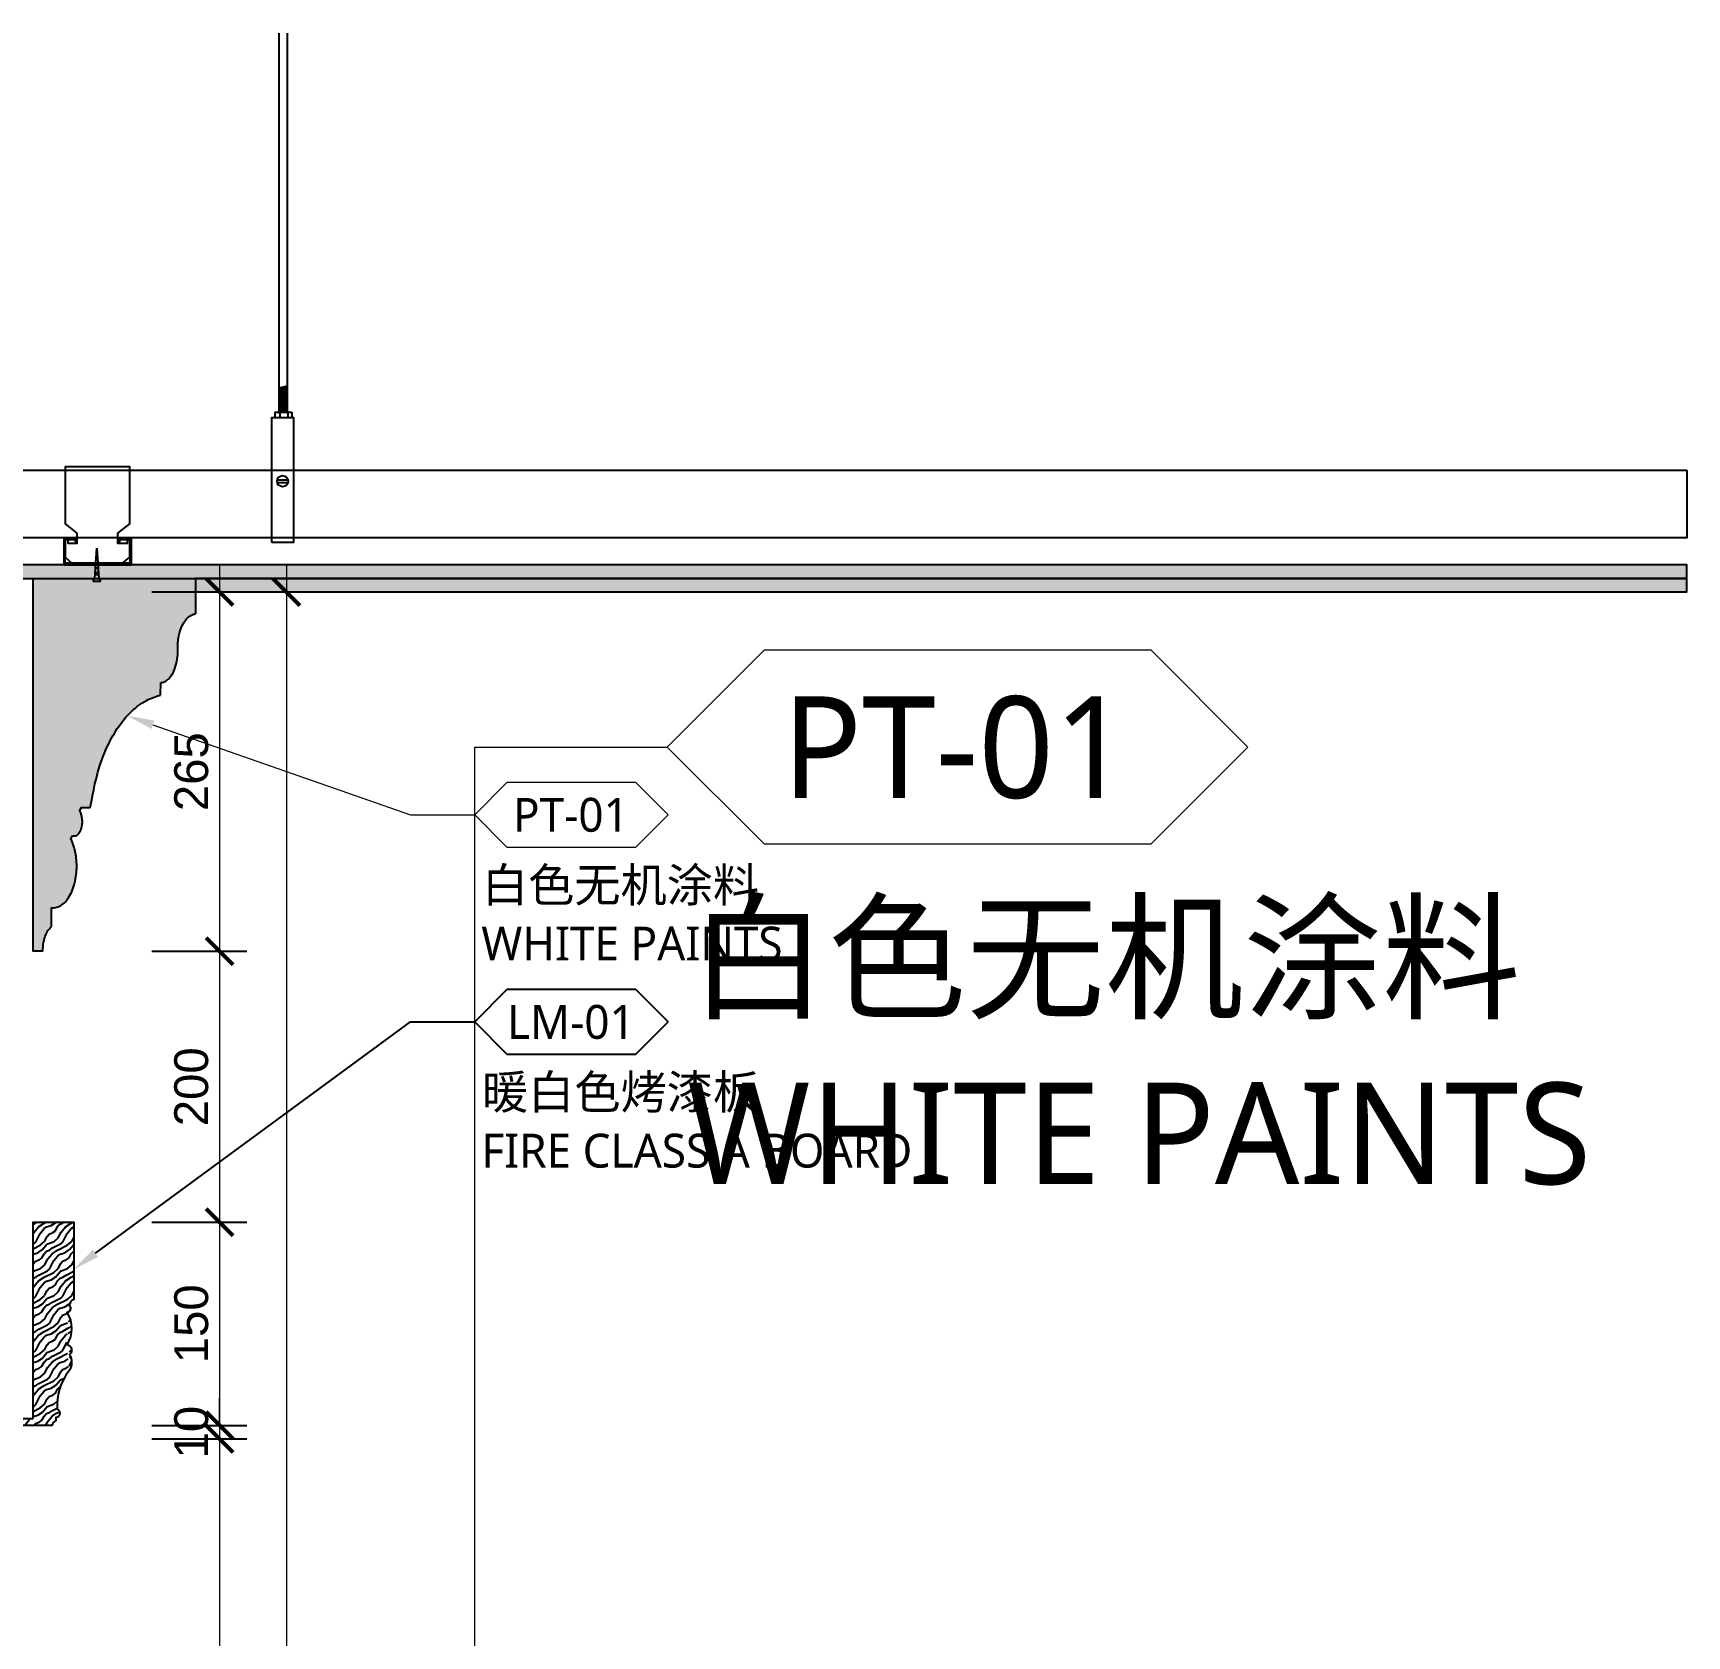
# Model space of a CAD drawing. Header units: millimetres. Extents: x 64682 to 95728, y -1640 to 17847.
# Drawn here: x 80769 to 81990, y 4200 to 5383 of the extents above; entities that cross this region are included whole.
import ezdxf
from ezdxf import colors
from ezdxf.entities.mleader import LeaderData, LeaderLine
from ezdxf.enums import TextEntityAlignment as Align
from ezdxf.math import Vec2, Vec3

# ---------------------------------------------------------------- set-up
doc = ezdxf.new("R2010")
doc.units = ezdxf.units.MM
doc.layers.get('Defpoints').update_dxf_attribs({"color": 250})
for name, color, linetype, lineweight in [('_ACM-A-ANNO-DIMS', 2, 'Continuous', 13), ('_ACM-A-ANNO-DIMS @ 10', 2, 'Continuous', 13), ('_ACM-A-ANNO-DIMS @ 30', 2, 'Continuous', 13)]:
    doc.layers.add(name, color=color, linetype=linetype, lineweight=lineweight)
for name, color, linetype in [('I-DETL-LW02', 2, 'Continuous'), ('I-DETL-LW08', 8, 'Continuous'), ('I-DETL-LW251', 251, 'Continuous'), ('PE-尺寸标注', 44, 'Continuous'), ('WALL TYPE$0$G-ANNO-NOTE-CH', 7, 'Continuous'), ('WALL TYPE$0$SUSP', 9, 'Continuous')]:
    doc.layers.add(name, color=color, linetype=linetype)
doc.styles.add('Arial', font='ARIALUNI.ttf')
doc.styles.add('WALL TYPE$0$Aecom Chinese', font='Microsoft YaHei.ttf')
doc.dimstyles.new('Aec-Arch-M-注释性', dxfattribs={"dimscale": 2, "dimtxt": 2.5, "dimasz": 2, "dimexe": 2, "dimexo": 2, "dimgap": 0.8, "dimtad": 1, "dimdec": 0, "dimrnd": 5, "dimzin": 3, "dimdsep": 46, "dimtxsty": 'Arial', "dimblk": 'WALL TYPE$0$_ArchTick', "dimcen": 2.5, "dimdle": 2, "dimclrd": 256, "dimclrt": 256, "dimazin": 2, "dimtfac": 0.75, "dimtdec": 0, "dimtix": 1, "dimtmove": 2, "dimatfit": 2, "dimfxl": 5, "dimfxlon": 1, "dimtolj": 1, "dimtzin": 0, "dimlwd": -1, "dimarcsym": 0})

# ---------------------------------------------------------------- blocks, each defined once
blk = doc.blocks.new('WALL TYPE$0$T4')
at = {"ltscale": 3}
h = blk.add_hatch(dxfattribs=at)
h.set_pattern_fill('ANSI31', color=256, scale=19.999872, style=0)
h.set_pattern_definition([(45, (-55928.5647, -42382.0208), (-1.76775564, 1.76775564), [])])
h.paths.add_polyline_path([(0, 25), (-1.3, 5), (1.3, 5)])
for p, q in [((-1.5, 2), (0, 25)), ((0, 25), (1.5, 2)), ((-1.5, 2), (-3, 0)), ((-1.5, 2), (1.5, 2)), ((-1.3, 5), (1.3, 5)), ((1.5, 2), (3, 0))]:
    blk.add_line(p, q, dxfattribs=at)
blk.add_lwpolyline([(-3, 0), (3, 0)], dxfattribs=at)
blk = doc.blocks.new('WALL TYPE$0$garege')
at = {"elevation": 0}
for points in [[(4441.1, 1913.4), (4441.1, 1926.4), (4439.1, 1926.4), (4439.1, 1923.4), (4432.4, 1923.4), (4432.4, 1930.9), (4441.1, 1938), (4441.1, 1980), (4393.5, 1980), (4393.5, 1938), (4402.1, 1930.9), (4402.1, 1923.4), (4395.5, 1923.4), (4395.5, 1926.4), (4393.5, 1926.4), (4393.5, 1913.4), (4398.2, 1908.8), (4435.8, 1908.8)], [(4433.9, 1925.2), (4433.9, 1926.4), (4441.1, 1926.4), (4441.1, 1908.8), (4393.5, 1908.8), (4393.5, 1926.4), (4400.7, 1926.4), (4400.7, 1925.2), (4401.9, 1925.2), (4401.9, 1927.6), (4392.3, 1927.6), (4392.3, 1907.6), (4442.3, 1907.6), (4442.3, 1927.6), (4432.7, 1927.6), (4432.7, 1925.2)]]:
    blk.add_lwpolyline(points, close=True, dxfattribs=at)
blk = doc.blocks.new('WALL TYPE$0$_ArchTick')
at = {"color": 0, "linetype": 'ByBlock', "const_width": 0.15}
blk.add_lwpolyline([(-0.5, -0.5), (0.5, 0.5)], dxfattribs=at)
blk = doc.blocks.new('*D198')
at = {"layer": '_ACM-A-ANNO-DIMS', "transparency": 16777216}
for p, q in [((80906.4, 4355.4), (80906.4, 4375.4)), ((80906.4, 4355.4), (80906.4, 4345.4)), ((80906.4, 4345.4), (80906.4, 4325.4))]:
    blk.add_line(p, q, dxfattribs=at)
at = {"layer": '_ACM-A-ANNO-DIMS', "color": 0, "lineweight": -2, "transparency": 16777216}
for p, q in [((80856.4, 4355.4), (80926.4, 4355.4)), ((80856.4, 4345.4), (80926.4, 4345.4))]:
    blk.add_line(p, q, dxfattribs=at)
at = {"layer": 'Defpoints', "color": 0, "transparency": 16777216}
for p in [(80785.7, 4355.4), (80785.7, 4345.4), (80906.4, 4345.4)]:
    blk.add_point(p, dxfattribs=at)
at = {"layer": '_ACM-A-ANNO-DIMS', "transparency": 16777216, "xscale": 20, "yscale": 20, "zscale": 20}
for p, rotation in [((80906.4, 4355.4), 270), ((80906.4, 4345.4), 90)]:
    blk.add_blockref('WALL TYPE$0$_ArchTick', p, dxfattribs=dict(at, rotation=rotation))
at = {"layer": '_ACM-A-ANNO-DIMS', "transparency": 16777216, "insert": (80885.6, 4350.4), "char_height": 25, "attachment_point": 5, "rotation": 90, "style": 'Arial'}
blk.add_mtext('\\A1;10', dxfattribs=at)
blk = doc.blocks.new('*D199')
at = {"layer": '_ACM-A-ANNO-DIMS', "transparency": 16777216}
blk.add_line((80906.4, 4365.4), (80906.4, 1510.7), dxfattribs=at)
at = {"layer": '_ACM-A-ANNO-DIMS', "color": 0, "lineweight": -2, "transparency": 16777216}
for p, q in [((80856.4, 4345.4), (80926.4, 4345.4)), ((80856.4, 1530.7), (80926.4, 1530.7))]:
    blk.add_line(p, q, dxfattribs=at)
at = {"layer": 'Defpoints', "color": 0, "transparency": 16777216}
for p in [(80785.7, 4345.4), (80785.7, 1530.7), (80906.4, 1530.7)]:
    blk.add_point(p, dxfattribs=at)
at = {"layer": '_ACM-A-ANNO-DIMS', "transparency": 16777216, "xscale": 20, "yscale": 20, "zscale": 20}
for p, rotation in [((80906.4, 4345.4), 90), ((80906.4, 1530.7), 270)]:
    blk.add_blockref('WALL TYPE$0$_ArchTick', p, dxfattribs=dict(at, rotation=rotation))
at = {"layer": '_ACM-A-ANNO-DIMS', "transparency": 16777216, "insert": (80885.6, 2938), "char_height": 25, "attachment_point": 5, "rotation": 90, "style": 'Arial'}
blk.add_mtext('\\A1;2815', dxfattribs=at)
blk = doc.blocks.new('*D200')
at = {"layer": '_ACM-A-ANNO-DIMS', "transparency": 16777216}
blk.add_line((80906.4, 4525.4), (80906.4, 4335.4), dxfattribs=at)
at = {"layer": '_ACM-A-ANNO-DIMS', "color": 0, "lineweight": -2, "transparency": 16777216}
for p, q in [((80856.4, 4505.4), (80926.4, 4505.4)), ((80856.4, 4355.4), (80926.4, 4355.4))]:
    blk.add_line(p, q, dxfattribs=at)
at = {"layer": 'Defpoints', "color": 0, "transparency": 16777216}
for p in [(80785.7, 4505.4), (80785.7, 4355.4), (80906.4, 4355.4)]:
    blk.add_point(p, dxfattribs=at)
at = {"layer": '_ACM-A-ANNO-DIMS', "transparency": 16777216, "xscale": 20, "yscale": 20, "zscale": 20}
for p, rotation in [((80906.4, 4505.4), 90), ((80906.4, 4355.4), 270)]:
    blk.add_blockref('WALL TYPE$0$_ArchTick', p, dxfattribs=dict(at, rotation=rotation))
at = {"layer": '_ACM-A-ANNO-DIMS', "transparency": 16777216, "insert": (80885.6, 4430.4), "char_height": 25, "attachment_point": 5, "rotation": 90, "style": 'Arial'}
blk.add_mtext('\\A1;150', dxfattribs=at)
blk = doc.blocks.new('*D201')
at = {"layer": '_ACM-A-ANNO-DIMS', "transparency": 16777216}
blk.add_line((80906.4, 4725.4), (80906.4, 4485.4), dxfattribs=at)
at = {"layer": '_ACM-A-ANNO-DIMS', "color": 0, "lineweight": -2, "transparency": 16777216}
for p, q in [((80856.4, 4705.4), (80926.4, 4705.4)), ((80856.4, 4505.4), (80926.4, 4505.4))]:
    blk.add_line(p, q, dxfattribs=at)
at = {"layer": 'Defpoints', "color": 0, "transparency": 16777216}
for p in [(80775.7, 4705.4), (80785.7, 4505.4), (80906.4, 4505.4)]:
    blk.add_point(p, dxfattribs=at)
at = {"layer": '_ACM-A-ANNO-DIMS', "transparency": 16777216, "xscale": 20, "yscale": 20, "zscale": 20}
for p, rotation in [((80906.4, 4705.4), 90), ((80906.4, 4505.4), 270)]:
    blk.add_blockref('WALL TYPE$0$_ArchTick', p, dxfattribs=dict(at, rotation=rotation))
at = {"layer": '_ACM-A-ANNO-DIMS', "transparency": 16777216, "insert": (80885.6, 4605.4), "char_height": 25, "attachment_point": 5, "rotation": 90, "style": 'Arial'}
blk.add_mtext('\\A1;200', dxfattribs=at)
blk = doc.blocks.new('*D202')
at = {"layer": '_ACM-A-ANNO-DIMS', "transparency": 16777216}
blk.add_line((80906.4, 4990.7), (80906.4, 4685.4), dxfattribs=at)
at = {"layer": '_ACM-A-ANNO-DIMS', "color": 0, "lineweight": -2, "transparency": 16777216}
for p, q in [((80856.4, 4970.7), (80926.4, 4970.7)), ((80856.4, 4705.4), (80926.4, 4705.4))]:
    blk.add_line(p, q, dxfattribs=at)
at = {"layer": 'Defpoints', "color": 0, "transparency": 16777216}
for p in [(80775.7, 4970.7), (80775.7, 4705.4), (80906.4, 4705.4)]:
    blk.add_point(p, dxfattribs=at)
at = {"layer": '_ACM-A-ANNO-DIMS', "transparency": 16777216, "xscale": 20, "yscale": 20, "zscale": 20}
for p, rotation in [((80906.4, 4970.7), 90), ((80906.4, 4705.4), 270)]:
    blk.add_blockref('WALL TYPE$0$_ArchTick', p, dxfattribs=dict(at, rotation=rotation))
at = {"layer": '_ACM-A-ANNO-DIMS', "transparency": 16777216, "insert": (80885.6, 4838), "char_height": 25, "attachment_point": 5, "rotation": 90, "style": 'Arial'}
blk.add_mtext('\\A1;265', dxfattribs=at)
blk = doc.blocks.new('*D203')
at = {"layer": '_ACM-A-ANNO-DIMS', "transparency": 16777216}
blk.add_line((80955.7, 4990.7), (80955.7, 1250.7), dxfattribs=at)
at = {"layer": '_ACM-A-ANNO-DIMS', "color": 0, "lineweight": -2, "transparency": 16777216}
for p, q in [((80905.7, 4970.7), (80975.7, 4970.7)), ((80905.7, 1270.7), (80975.7, 1270.7))]:
    blk.add_line(p, q, dxfattribs=at)
at = {"layer": 'Defpoints', "color": 0, "transparency": 16777216}
for p in [(80775.7, 4970.7), (80775.7, 1270.7), (80955.7, 1270.7)]:
    blk.add_point(p, dxfattribs=at)
at = {"layer": '_ACM-A-ANNO-DIMS', "transparency": 16777216, "xscale": 20, "yscale": 20, "zscale": 20}
for p, rotation in [((80955.7, 4970.7), 90), ((80955.7, 1270.7), 270)]:
    blk.add_blockref('WALL TYPE$0$_ArchTick', p, dxfattribs=dict(at, rotation=rotation))
at = {"layer": '_ACM-A-ANNO-DIMS', "transparency": 16777216, "insert": (80934.9, 3120.7), "char_height": 25, "attachment_point": 5, "rotation": 90, "style": 'Arial'}
blk.add_mtext('\\A1;3700', dxfattribs=at)
blk = doc.blocks.new('WHA12202707')
at = {"transparency": 16777216}
for p, q in [((2.381, 2.381), (0, 0)), ((11.906, 2.381), (2.381, 2.381)), ((11.906, 2.381), (14.287, 0)), ((2.381, -2.381), (0, 0)), ((11.906, -2.381), (14.287, 0)), ((2.381, -2.381), (11.906, -2.381))]:
    blk.add_line(p, q, dxfattribs=at)
at = {"transparency": 16777216, "style": 'WALL TYPE$0$Aecom Chinese'}
blk.add_attdef('英文2', (0.492, -14.583), '', height=2.5, dxfattribs=at)
at = {"layer": 'WALL TYPE$0$G-ANNO-NOTE-CH', "transparency": 16777216, "style": 'WALL TYPE$0$Aecom Chinese'}
blk.add_attdef('编号', text='', height=2.5, dxfattribs=at).set_placement((7.101, 0), align=Align.MIDDLE)
for tag, p in [('中文', (0.538, -5.179)), ('英文', (0.492, -9.507))]:
    blk.add_attdef(tag, text='', height=2.5, dxfattribs=at).set_placement(p, align=Align.MIDDLE_LEFT)
blk = doc.blocks.new('*U369')
at = {"layer": '_ACM-A-ANNO-DIMS @ 10'}
ml = blk.add_multileader_block('Standard', dxfattribs=at)
ml.set_content('WHA12202707', color=256, scale=10)
ml.set_attribute('编号', 'PT-01', width=0)
ml.set_attribute('中文', '白色无机涂料', width=0)
ml.set_attribute('英文', 'WHITE PAINTS', width=0)
ml.set_attribute('英文2', '', width=0)
ml.set_leader_properties(color=2)
ml.build(insert=Vec2(0, 0))
ml.multileader.update_dxf_attribs({"text_right_attachment_type": 6, "dogleg_length": 0.36, "arrow_head_size": 20, "scale": 10})
ctx = ml.context
ctx.base_point, ctx.scale, ctx.char_height, ctx.arrow_head_size, ctx.landing_gap_size, ctx.plane_origin = Vec3(81094.7, 4806.2), 10, 750, 20, 0.9, Vec3(83703.3, 1796.4)
ctx.right_attachment = 6
notes = []
notes.append((ctx, [(0, (1, 1, 0), (81047.3, 4806.2), (1, 0), 47.4, [(0, [(80838.3, 4879.3)], 0, [])])]))
ctx.block.insert = Vec3(81094.7, 4806.2)
at = {"layer": '_ACM-A-ANNO-DIMS @ 30'}
ml = blk.add_multileader_block('Standard', dxfattribs=at)
ml.set_content('WHA12202707', color=256, scale=30)
ml.set_attribute('编号', 'PT-01', width=0)
ml.set_attribute('中文', '白色无机涂料', width=0)
ml.set_attribute('英文', 'WHITE PAINTS', width=0)
ml.set_attribute('英文2', '', width=0)
ml.set_leader_properties(color=2)
ml.build(insert=Vec2(0, 0))
ml.multileader.update_dxf_attribs({"text_right_attachment_type": 6, "dogleg_length": 0.36, "arrow_head_size": 60, "scale": 30})
ctx = ml.context
ctx.base_point, ctx.scale, ctx.char_height, ctx.arrow_head_size, ctx.landing_gap_size, ctx.plane_origin = Vec3(81236.9, 4856.2), 30, 2250, 60, 2.7, Vec3(83703.3, 1796.4)
ctx.right_attachment = 6
notes.append((ctx, [(0, (1, 1, 0), (81094.7, 4856.2), (1, 0), 142.2, [(0, [(81094.7, 3005.6)], 0, [])])]))
ctx.block.insert = Vec3(81236.9, 4856.2)
for ctx, leaders in notes:
    for number, flags, end, landing, length, lines in leaders:
        leader = LeaderData()
        leader.index, (leader.has_last_leader_line, leader.has_dogleg_vector, leader.attachment_direction) = number, flags
        leader.last_leader_point, leader.dogleg_vector, leader.dogleg_length = Vec3(end), Vec3(landing), length
        for number, points, colour, breaks in lines:
            line = LeaderLine()
            line.index, line.vertices, line.color, line.breaks = number, Vec3.list(points), colors.encode_raw_color(colour), breaks
            leader.lines.append(line)
        ctx.leaders.append(leader)

msp = doc.modelspace()

# ---------------------------------------------------------------- hatches: boundary and pattern name
at = {"layer": 'I-DETL-LW251'}
h = msp.add_hatch(dxfattribs=at)
h.set_pattern_fill('AR-SAND', color=251, scale=0.05, angle=180, style=0)
h.set_pattern_definition([(217.5, (92204.7938, 23031.4153), (0.08000156, -2.44706619), [0, -1.9304, 0, -2.159, 0, -2.06375]), (187.5, (92204.7938, 23031.4153), (-2.2476164, -3.5841255), [0, -1.0414, 0, -1.7399, 0, -0.66675]), (147.5, (92206.356, 23031.4153), (-3.95496185, -0.00718592), [0, -0.635, 0, -2.286, 0, -2.9845]), (137.5, (92206.356, 23031.4153), (-3.81778226, -1.1146466), [0, -0.3175, 0, -1.4986, 0, -1.7145])])
h.paths.add_polyline_path([(80268.6, 4980.7), (81989.6, 4980.7), (81989.6, 4990.7), (80268.6, 4990.7)])
h = msp.add_hatch(dxfattribs=at)
h.set_pattern_fill('AR-SAND', color=251, scale=0.05, angle=180, style=0)
h.set_pattern_definition([(217.5, (80768.7418, 4705.3645), (0.080002, -2.447066), [0, -1.9304, 0, -2.159, 0, -2.06375]), (187.5, (80768.7418, 4705.3645), (-2.247616, -3.584126), [0, -1.0414, 0, -1.7399, 0, -0.66675]), (147.5, (80770.304, 4705.3645), (-3.954962, -0.007186), [0, -0.635, 0, -2.286, 0, -2.9845]), (137.5, (80770.304, 4705.3645), (-3.817782, -1.114647), [0, -0.3175, 0, -1.4986, 0, -1.7145])])
edge = h.paths.add_edge_path()
edge.add_spline(control_points=[(80810.9, 4811.5), (80813.1, 4823.2), (80816.2, 4840.3), (80827.5, 4866), (80838.9, 4881.8), (80853.1, 4891.5), (80859.2, 4893.5), (80862.8, 4894.6)], knot_values=[0, 0, 0, 0, 35.548758, 51.802772, 84.100241, 92.033165, 103.123763, 103.123763, 103.123763, 103.123763], degree=3, periodic=0)
edge.add_line((80862.8, 4894.6), (80863, 4903.8))
edge.add_spline(control_points=[(80863, 4903.8), (80863.3, 4903.8), (80864.3, 4903.9), (80866.3, 4904.6), (80868.7, 4906.3), (80871.2, 4909.3), (80873.5, 4913.8), (80874.8, 4918.8), (80875.5, 4923.4), (80875.5, 4925.7), (80875.5, 4926.9)], knot_values=[0, 0, 0, 0, 1.005798, 3.012987, 6.320653, 9.569338, 14.716258, 21.389165, 24.91162, 28.497058, 28.497058, 28.497058, 28.497058], degree=3, periodic=0)
edge.add_spline(control_points=[(80875.5, 4926.9), (80875.5, 4927.5), (80875.5, 4928.8), (80875.5, 4931.8), (80875.7, 4935.4), (80876.5, 4939.5), (80877.5, 4942.8), (80878.7, 4945.8), (80880.3, 4948.8), (80882.3, 4951.3), (80884.5, 4953.2), (80886.2, 4954), (80887.6, 4954.4), (80888.3, 4954.5), (80888.7, 4954.6)], knot_values=[0, 0, 0, 0, 1.805164, 3.656498, 9.134387, 12.68478, 16.107635, 19.329321, 22.329055, 26.397763, 28.815864, 31.040912, 32.106529, 33.155319, 33.155319, 33.155319, 33.155319], degree=3, periodic=0)
edge.add_line((80888.7, 4954.6), (80888.7, 4970.7))
edge.add_line((80888.7, 4970.7), (80888.7, 4980.7))
edge.add_line((80888.7, 4980.7), (80768.7, 4980.7))
edge.add_line((80768.7, 4980.7), (80768.7, 4705.4))
edge.add_line((80768.7, 4705.4), (80775.9, 4705.4))
edge.add_spline(control_points=[(80775.9, 4705.4), (80776, 4707.6), (80776.1, 4710.8), (80777.1, 4715), (80778.3, 4718.3), (80780, 4721.4), (80781.6, 4723.1), (80782.4, 4723.8)], knot_values=[0, 0, 0, 0, 6.613934, 9.596978, 13.010541, 16.993684, 20.094931, 20.094931, 20.094931, 20.094931], degree=3, periodic=0)
edge.add_line((80782.4, 4723.8), (80782.4, 4737.7))
edge.add_spline(control_points=[(80782.4, 4737.7), (80783, 4737.6), (80784.3, 4737.5), (80787, 4738), (80790.3, 4739.6), (80793, 4742.3), (80795.6, 4745.9), (80797.3, 4749.3), (80798.7, 4753), (80799.5, 4756.1), (80800.2, 4759.3), (80800.6, 4762.7), (80801, 4767.3), (80800.9, 4771.9), (80800.3, 4776.4), (80799.7, 4779.6), (80798.9, 4782.7), (80797.9, 4785.7), (80797.1, 4787.5), (80796.6, 4788.4)], knot_values=[0, 0, 0, 0, 1.954924, 3.912581, 8.036047, 12.727463, 15.354572, 21.082902, 24.15009, 27.336912, 30.629704, 34.013579, 37.472966, 44.386358, 47.768597, 51.076992, 54.295003, 57.407742, 60.402672, 60.402672, 60.402672, 60.402672], degree=3, periodic=0)
edge.add_line((80796.6, 4788.4), (80797.9, 4790.7))
edge.add_spline(control_points=[(80797.9, 4790.7), (80798.2, 4790.7), (80798.7, 4790.5), (80799.4, 4790.5), (80800.2, 4790.7), (80800.9, 4791), (80801.6, 4791.5), (80802.5, 4792.4), (80803.5, 4793.8), (80804.4, 4795.9), (80804.9, 4798.4), (80805.1, 4800.9), (80805, 4803.1), (80804.7, 4805.2), (80804.2, 4807.2), (80803.5, 4808.5), (80803.1, 4809.2)], knot_values=[0, 0, 0, 0, 0.762887, 1.520097, 2.255824, 3.038394, 3.873486, 4.776804, 6.811339, 9.092138, 11.573687, 14.203705, 16.847905, 18.128699, 20.56714, 22.802331, 22.802331, 22.802331, 22.802331], degree=3, periodic=0)
edge.add_line((80803.1, 4809.2), (80804.4, 4811.5))
edge.add_line((80804.4, 4811.5), (80810.9, 4811.5))
h = msp.add_hatch(dxfattribs=at)
h.set_pattern_fill('AR-SAND', color=251, scale=0.05, angle=180, style=0)
h.set_pattern_definition([(217.5, (92204.7938, 23021.4153), (0.08000156, -2.44706619), [0, -1.9304, 0, -2.159, 0, -2.06375]), (187.5, (92204.7938, 23021.4153), (-2.2476164, -3.5841255), [0, -1.0414, 0, -1.7399, 0, -0.66675]), (147.5, (92206.356, 23021.4153), (-3.95496185, -0.00718592), [0, -0.635, 0, -2.286, 0, -2.9845]), (137.5, (92206.356, 23021.4153), (-3.81778226, -1.1146466), [0, -0.3175, 0, -1.4986, 0, -1.7145])])
h.paths.add_polyline_path([(80888.7, 4970.7), (81989.6, 4970.7), (81989.6, 4980.7), (80888.7, 4980.7)])
at = {"layer": 'PE-尺寸标注'}
h = msp.add_hatch(dxfattribs=at)
h.set_pattern_fill('木纹面1', color=251, scale=5, style=0, pattern_type=2)
h.set_pattern_definition([(63.43495, (93187.344, -40306.05), (20, -1e-09), [4.621368, -17.739311]), (40.601295, (93174.187, -40288.756), (20, 2e-08), [4.158066, -88.037378]), (40.601295, (93184.187, -40268.756), (20, 2e-08), [4.158066, -88.037378]), (40.601295, (93194.187, -40248.756), (20, -1e-08), [4.158066, -88.037378]), (63.43495, (93177.196, -40308.845), (20, -1e-09), [4.237008, -18.123672]), (50.19443, (93179.091, -40305.055), (20, 8e-10), [2.24049, -75.862006]), (50.19443, (93189.091, -40285.055), (20, 8e-10), [2.24049, -75.862006]), (50.19443, (93199.091, -40265.055), (20, 8e-10), [2.24049, -75.862006]), (21.80141, (93180.5254, -40303.334), (20, -3e-08), [2.868712, -50.982936]), (33.690068, (93183.189, -40302.269), (20, -1e-08), [2.521813, -33.5337]), (63.43495, (93185.287, -40300.87), (20, -8e-09), [3.3552885, -19.005391]), (45, (93186.788, -40297.869), (20, -4e-15), [2.717818, -53.850724]), (45, (93196.788, -40277.869), (20, -4e-15), [2.717818, -53.850724]), (21.80141, (93188.7095, -40295.947), (20, -3e-08), [2.19237, -51.659278]), (63.43495, (93170.715, -40309.307), (20, -8e-09), [7.1896, -15.17108]), (50.19443, (93173.93, -40302.877), (20, 8e-10), [4.573562, -73.528935]), (50.19443, (93183.93, -40282.877), (20, 8e-10), [4.573562, -73.528935]), (50.19443, (93193.93, -40262.877), (20, 8e-10), [4.573562, -73.528935]), (33.690068, (93176.858, -40299.363), (20, -1e-08), [2.2405595, -33.814953]), (15.945396, (93178.7226, -40298.1204), (20, -1.45e-06), [3.5624845, -69.2386145]), (33.690068, (93182.148, -40297.142), (20, -1e-08), [4.0929665, -31.962546]), (50.19443, (93185.554, -40294.871), (20, 8e-10), [5.197338, -72.90516]), (50.19443, (93195.554, -40274.871), (20, 8e-10), [5.197338, -72.90516]), (50.19443, (93205.554, -40254.871), (20, -3e-09), [5.197338, -72.90516]), (21.80141, (93188.881, -40290.8786), (20, -3e-08), [5.7145015, -48.137147]), (50.19443, (93169.41, -40301.917), (20, 8e-10), [5.214067, -72.88843]), (50.19443, (93179.41, -40281.917), (20, 8e-10), [5.214067, -72.88843]), (50.19443, (93189.41, -40261.917), (20, 8e-10), [5.214067, -72.88843]), (33.690068, (93172.748, -40297.911), (20, -1e-08), [4.838075, -31.217438]), (26.565051, (93176.774, -40295.228), (20, 1e-09), [7.98596, -81.456759]), (26.565051, (93186.774, -40275.228), (20, 1e-09), [7.98596, -81.456759]), (40.601295, (93183.917, -40291.656), (20, 2e-08), [4.319301, -87.876143]), (40.601295, (93193.917, -40271.656), (20, 2e-08), [4.319301, -87.876143]), (40.601295, (93203.917, -40251.656), (20, 2e-08), [4.319301, -87.876143]), (33.690068, (93170.745, -40295.133), (20, -1e-08), [2.735792, -33.319722]), (26.565051, (93173.021, -40293.615), (20, 8e-09), [7.158076, -82.284643]), (26.565051, (93183.021, -40273.615), (20, -8e-08), [7.158076, -82.284643]), (40.601295, (93179.424, -40290.414), (20, 2e-08), [1.700823, -90.494622]), (40.601295, (93189.424, -40270.414), (20, 2e-08), [1.700823, -90.494622]), (40.601295, (93199.424, -40250.414), (20, 2e-08), [1.700823, -90.494622])])
edge = h.paths.add_edge_path()
edge.add_line((80768.7, 4360.4), (80768.7, 4505.4))
edge.add_line((80768.7, 4505.4), (80798.7, 4505.4))
edge.add_line((80798.7, 4505.4), (80798.7, 4448.4))
edge.add_arc((80799.9, 4444.3), 4.26, 106.2374, 189.1139)
edge.add_arc((80793.5, 4441.7), 2.88, -86.76, 41.0136, ccw=False)
edge.add_arc((80774.4, 4426.9), 22.6, -31.7947, 31.7972, ccw=False)
edge.add_arc((80793, 4410.9), 4.1, -49.2343, 80.6155, ccw=False)
edge.add_arc((80785.4, 4402), 11.8, -33.6714, 29.4026, ccw=False)
edge.add_arc((80827.5, 4370.3), 41, 141.9848, 184.1596)
edge.add_arc((80785.5, 4364.4), 3.08, -88.5813, 69.425, ccw=False)
edge.add_line((80785.6, 4361.3), (80785.6, 4358.9))
edge.add_arc((80787.3, 4354.5), 4.77, 110.4564, 169.2354)
edge.add_line((80782.6, 4355.4), (80758.7, 4355.4))
edge.add_line((80758.7, 4355.4), (80758.7, 4360.4))
edge.add_line((80758.7, 4360.4), (80768.7, 4360.4))

# ---------------------------------------------------------------- linework, layer by layer
at = {"layer": 'I-DETL-LW02'}
for points in [[(80268.6, 4980.7), (81989.6, 4980.7), (81989.6, 4990.7), (80268.6, 4990.7)], [(80888.7, 4970.7), (81989.6, 4970.7), (81989.6, 4980.7), (80888.7, 4980.7)]]:
    msp.add_lwpolyline(points, close=True, dxfattribs=at)
for points in [[(80775.9, 4705.4), (80768.7, 4705.4), (80768.7, 4980.7), (80888.7, 4980.7), (80888.7, 4954.6, -0.417431)], [(80796.6, 4788.4), (80797.9, 4790.7, -3.820271)], [(80768.7, 4360.4), (80768.7, 4505.4), (80798.7, 4505.4), (80798.7, 4448.4, 0.37825), (80795.7, 4443.6, -0.623496), (80793.7, 4438.8, -0.284819), (80793.7, 4415, -0.636149), (80795.7, 4407.8, -0.282378), (80795.2, 4395.5, 0.186128), (80786.6, 4367.3, -0.824383), (80785.6, 4361.3), (80785.6, 4358.9, 0.262247), (80782.6, 4355.4), (80758.7, 4355.4), (80758.7, 4360.4), (80768.7, 4360.4)]]:
    msp.add_lwpolyline(points, format="xyb", dxfattribs=at)
for points in [[(80862.8, 4894.6), (80863, 4903.8)], [(80803.1, 4809.2), (80804.4, 4811.5), (80810.9, 4811.5)], [(80782.4, 4723.8), (80782.4, 4737.7)]]:
    msp.add_lwpolyline(points, dxfattribs=at)
for points in [[(80875.5, 4926.9), (80875.5, 4928.7), (80875.5, 4930.6), (80875.9, 4936), (80876.6, 4939.5), (80877.5, 4942.8), (80878.7, 4945.8), (80880.2, 4948.4), (80882.7, 4951.6), (80884.6, 4953.1), (80886.6, 4954.1), (80887.6, 4954.4), (80888.7, 4954.6)], [(80863, 4903.8), (80864, 4903.9), (80865.9, 4904.5), (80868.6, 4906.4), (80870.7, 4908.9), (80873.1, 4913.4), (80874.9, 4919.9), (80875.4, 4923.3), (80875.5, 4926.9)], [(80810.9, 4811.5), (80819.2, 4846.1), (80825.7, 4861), (80845.8, 4886.3), (80852.4, 4890.6), (80862.8, 4894.6)], [(80797.9, 4790.7), (80798.7, 4790.6), (80799.4, 4790.6), (80800.1, 4790.7), (80800.9, 4791), (80801.6, 4791.5), (80802.2, 4792.1), (80803.4, 4793.8), (80804.3, 4795.9), (80804.9, 4798.3), (80805.1, 4800.9), (80804.9, 4803.6), (80804.7, 4804.8), (80804.1, 4807.2), (80803.1, 4809.2)], [(80782.4, 4737.7), (80784.3, 4737.6), (80786.3, 4737.9), (80790, 4739.7), (80793.4, 4742.9), (80794.9, 4745.1), (80797.6, 4750.1), (80798.6, 4753), (80799.5, 4756.1), (80800.1, 4759.3), (80800.6, 4762.7), (80800.9, 4766.1), (80800.7, 4773), (80800.3, 4776.4), (80799.7, 4779.6), (80798.8, 4782.7), (80797.8, 4785.7), (80796.6, 4788.4)], [(80775.9, 4705.4), (80776.5, 4712), (80777.2, 4714.9), (80778.3, 4718.1), (80780.3, 4721.5), (80782.4, 4723.8)]]:
    msp.add_spline(points, degree=3, dxfattribs=at)
at = {"layer": 'I-DETL-LW08'}
msp.add_lwpolyline([(81989.6, 5060.7), (81989.6, 5010.7), (80268.6, 5010.7), (80268.6, 5060.7)], close=True, dxfattribs=at)
at = {"layer": 'WALL TYPE$0$SUSP', "color": 8}
for p, q in [((80950.5, 5103.4), (80950.5, 5383.3)), ((80956.5, 5103.4), (80956.5, 5383.3)), ((80950.5, 5121.4, 9.7), (80956.5, 5122.9, 9.7)), ((80950.5, 5120.4, 9.7), (80956.5, 5121.9, 9.7)), ((80950.5, 5119.4, 9.7), (80956.5, 5120.9, 9.7)), ((80950.5, 5118.4, 9.7), (80956.5, 5119.9, 9.7)), ((80950.5, 5117.4, 9.7), (80956.5, 5118.9, 9.7)), ((80950.5, 5116.4, 9.7), (80956.5, 5117.9, 9.7)), ((80950.5, 5115.4, 9.7), (80956.5, 5116.9, 9.7)), ((80950.5, 5115.4, 9.7), (80956.5, 5116.9, 9.7)), ((80950.5, 5114.4, 9.7), (80956.5, 5115.9, 9.7)), ((80947.2, 5103.4, 9.7), (80947.2, 5099.3, 9.7)), ((80947.5, 5103.4, 9.7), (80947.2, 5103.4, 9.7)), ((80947.2, 5103.4, 9.7), (80959.8, 5103.4, 9.7)), ((80949.5, 5103.4, 9.7), (80950.4, 5103.4, 9.7)), ((80950.5, 5113.4, 9.7), (80956.5, 5114.9, 9.7)), ((80950.5, 5112.4, 9.7), (80956.5, 5113.9, 9.7)), ((80950.5, 5111.4, 9.7), (80956.5, 5112.9, 9.7)), ((80950.5, 5110.4, 9.7), (80956.5, 5111.9, 9.7)), ((80950.5, 5109.4, 9.7), (80956.5, 5110.9, 9.7)), ((80950.5, 5108.4, 9.7), (80956.5, 5109.9, 9.7)), ((80950.5, 5107.4, 9.7), (80956.5, 5108.9, 9.7)), ((80950.5, 5106.4, 9.7), (80956.5, 5107.9, 9.7)), ((80950.5, 5105.4, 9.7), (80956.5, 5106.9, 9.7)), ((80950.5, 5104.4, 9.7), (80956.5, 5105.9, 9.7)), ((80950.5, 5103.4, 9.7), (80956.5, 5104.9, 9.7)), ((80954.7, 5103.4, 9.7), (80952.4, 5103.4, 9.7)), ((80959.8, 5103.4, 9.7), (80959.8, 5099.3, 9.7)), ((80950.8, 5102.4, 9.7), (80950.8, 5099.3, 9.7)), ((80956.7, 5102.4, 9.7), (80956.7, 5099.3, 9.7)), ((80948.9, 5053.5, 9.7), (80956.9, 5053.5, 9.7)), ((80948.9, 5051.5, 9.7), (80956.9, 5051.5, 9.7))]:
    msp.add_line(p, q, dxfattribs=at)
at = {"layer": 'WALL TYPE$0$SUSP', "color": 8, "elevation": 9.7}
msp.add_lwpolyline([(80944.6, 5007.4), (80961.3, 5007.4), (80961.3, 5099.3), (80944.6, 5099.3), (80944.6, 5007.4)], dxfattribs=at)
at = {"layer": 'WALL TYPE$0$SUSP', "color": 8}
msp.add_circle((80952.9, 5052.5, 9.7), 4.12, dxfattribs=at)
for centre, start, end in [((80949.8, 5102.4, 9.7), 0, 90), ((80951.8, 5102.4, 9.7), 90, 180), ((80955.7, 5102.4, 9.7), 0, 90), ((80957.7, 5102.4, 9.7), 90, 180)]:
    msp.add_arc(centre, 1, start, end, dxfattribs=at)

# ---------------------------------------------------------------- block references
at = {"layer": '_ACM-A-ANNO-DIMS'}
msp.add_blockref('*U369', (0, 0), dxfattribs=at)
at = {"layer": 'I-DETL-LW08'}
msp.add_blockref('WALL TYPE$0$garege', (76399, 3083.1, 13.7), dxfattribs=at)
at = {"layer": 'I-DETL-LW08', "xscale": 0.9756117646029452, "yscale": 0.9756117646029452, "zscale": 0.9756117646029452}
msp.add_blockref('WALL TYPE$0$T4', (80815.8, 4978.7), dxfattribs=at)

# ---------------------------------------------------------------- dimensions: what is measured, and where the dimension line sits
at = {"layer": '_ACM-A-ANNO-DIMS @ 10'}
for base, p1, p2, picture, middle in [((80906.4, 4705.4), (80775.7, 4970.7), (80775.7, 4705.4), '*D202', (80885.6, 4838)), ((80955.7, 1270.7), (80775.7, 4970.7), (80775.7, 1270.7), '*D203', (80934.9, 3120.7)), ((80906.4, 4505.4), (80775.7, 4705.4), (80785.7, 4505.4), '*D201', (80885.6, 4605.4)), ((80906.4, 4355.4), (80785.7, 4505.4), (80785.7, 4355.4), '*D200', (80885.6, 4430.4)), ((80906.4, 4345.4), (80785.7, 4355.4), (80785.7, 4345.4), '*D198', (80885.6, 4350.4)), ((80906.4, 1530.7), (80785.7, 4345.4), (80785.7, 1530.7), '*D199', (80885.6, 2938))]:
    dim = msp.add_linear_dim(base=base, p1=p1, p2=p2, angle=90, dimstyle='Aec-Arch-M-注释性', override={"dimscale": 10, "dimzin": 8, "dimtix": 1, "dimtofl": 1, "dimtmove": 2, "dimatfit": 2}, dxfattribs=at)
    dim.commit()
    dim.dimension.update_dxf_attribs({"geometry": picture, "text_midpoint": middle})

# ---------------------------------------------------------------- leaders
ml = msp.add_multileader_block('Standard', dxfattribs=at)
ml.set_content('WHA12202707', color=256, scale=10)
ml.set_attribute('编号', 'LM-01', width=0)
ml.set_attribute('中文', '暖白色烤漆板', width=0)
ml.set_attribute('英文', 'FIRE CLASS A BOARD', width=0)
ml.set_attribute('英文2', '', width=0)
ml.set_leader_properties(color=2)
ml.build(insert=Vec2(0, 0))
ml.multileader.update_dxf_attribs({"text_right_attachment_type": 6, "dogleg_length": 0.36, "arrow_head_size": 20, "scale": 10})
ctx = ml.context
ctx.base_point, ctx.scale, ctx.char_height, ctx.arrow_head_size, ctx.landing_gap_size, ctx.plane_origin = Vec3(81094.7, 4653.3), 10, 750, 20, 0.9, Vec3(83750.7, -421.3)
ctx.right_attachment = 6
notes = []
notes.append((ctx, [(0, (1, 1, 0), (81047.3, 4653.3), (1, 0), 47.4, [(2, [(80798.7, 4470.6)], 0, [])])]))
ctx.block.insert = Vec3(81094.7, 4653.3)
for ctx, leaders in notes:
    for number, flags, end, landing, length, lines in leaders:
        leader = LeaderData()
        leader.index, (leader.has_last_leader_line, leader.has_dogleg_vector, leader.attachment_direction) = number, flags
        leader.last_leader_point, leader.dogleg_vector, leader.dogleg_length = Vec3(end), Vec3(landing), length
        for number, points, colour, breaks in lines:
            line = LeaderLine()
            line.index, line.vertices, line.color, line.breaks = number, Vec3.list(points), colors.encode_raw_color(colour), breaks
            leader.lines.append(line)
        ctx.leaders.append(leader)

doc.saveas('drawing.dxf')
